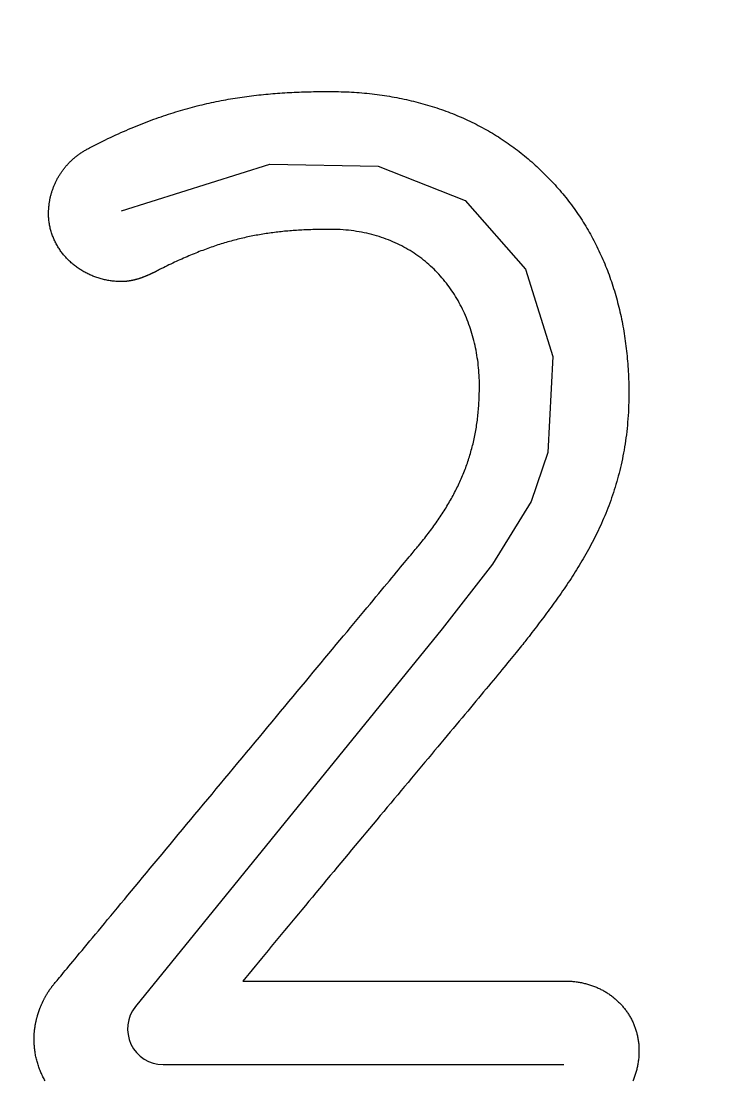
# Model space of a CAD drawing. Extents: x 0.2 to 12, y 0.1 to 9.6.
# Drawn here: x 8.104 to 8.703, y 6.752 to 7.648 of the extents above; entities that cross this region are included whole.
import ezdxf

# ---------------------------------------------------------------- set-up
doc = ezdxf.new("R2010")
doc.units = 0
doc.layers.get('0').update_dxf_attribs({"color": 3, "linetype": 'CONTINUOUS'})
doc.layers.add('ENGRAVE', color=6, linetype='CONTINUOUS')

msp = doc.modelspace()

# ---------------------------------------------------------------- linework, layer by layer
msp.add_lwpolyline([(10.17581, 1.01429, 3.52937), (6.04541, 1.01428, -0.260301)], format="xyb")
msp.add_lwpolyline([(8.12432, 6.7522), (8.12383, 6.75305), (8.12336, 6.75392), (8.12289, 6.75479), (8.12245, 6.75567), (8.122, 6.75656), (8.12158, 6.75746), (8.12117, 6.75836), (8.12076, 6.75926), (8.12038, 6.76019), (8.12, 6.7611), (8.11964, 6.76204), (8.11929, 6.76296), (8.11895, 6.76391), (8.11862, 6.76486), (8.11831, 6.7658), (8.118, 6.76676), (8.11772, 6.76772), (8.11744, 6.76869), (8.11718, 6.76966), (8.11694, 6.77065), (8.1167, 6.77163), (8.11649, 6.77262), (8.11628, 6.77362), (8.11609, 6.77463), (8.11592, 6.77563), (8.11575, 6.77664), (8.1156, 6.77766), (8.11547, 6.77867), (8.11535, 6.77969), (8.11524, 6.78072), (8.11516, 6.78176), (8.11508, 6.78279), (8.11502, 6.78383), (8.11497, 6.78487), (8.11494, 6.78593), (8.11492, 6.78698), (8.11492, 6.78772), (8.11492, 6.78815), (8.11494, 6.78858), (8.11494, 6.78902), (8.11495, 6.78945), (8.11497, 6.78988), (8.11498, 6.7903), (8.11501, 6.79074), (8.11503, 6.79117), (8.11505, 6.7916), (8.11509, 6.79205), (8.11511, 6.79248), (8.11515, 6.79291), (8.11519, 6.79335), (8.11523, 6.79378), (8.11527, 6.79421), (8.11532, 6.79464), (8.11537, 6.79509), (8.11542, 6.79552), (8.11547, 6.79595), (8.11553, 6.79639), (8.11559, 6.79682), (8.11565, 6.79726), (8.11572, 6.7977), (8.11579, 6.79813), (8.11586, 6.79856), (8.11593, 6.79901), (8.116, 6.79944), (8.11608, 6.79987), (8.11616, 6.80031), (8.11625, 6.80074), (8.11634, 6.80117), (8.11642, 6.80162), (8.11652, 6.80205), (8.11661, 6.80248), (8.11671, 6.80292), (8.11681, 6.80335), (8.11691, 6.80378), (8.11702, 6.80421), (8.11712, 6.80465), (8.11723, 6.80508), (8.11735, 6.8055), (8.11746, 6.80593), (8.11758, 6.80637), (8.1177, 6.8068), (8.11783, 6.80722), (8.11794, 6.80765), (8.11807, 6.80808), (8.1182, 6.80851), (8.11833, 6.80893), (8.11847, 6.80936), (8.11861, 6.80978), (8.11875, 6.8102), (8.11889, 6.81063), (8.11903, 6.81105), (8.11918, 6.81147), (8.11932, 6.81189), (8.11948, 6.81231), (8.11963, 6.81273), (8.11979, 6.81315), (8.11994, 6.81356), (8.12011, 6.81398), (8.12027, 6.81439), (8.12043, 6.81481), (8.1206, 6.81522), (8.12077, 6.81563), (8.12095, 6.81604), (8.12112, 6.81645), (8.1213, 6.81686), (8.12148, 6.81727), (8.12165, 6.81767), (8.12184, 6.81808), (8.12203, 6.81848), (8.12221, 6.81889), (8.1224, 6.81928), (8.1226, 6.81968), (8.12279, 6.82008), (8.12299, 6.82048), (8.12318, 6.82086), (8.12338, 6.82126), (8.12359, 6.82165), (8.12379, 6.82205), (8.124, 6.82243), (8.12421, 6.82282), (8.12442, 6.8232), (8.12463, 6.82359), (8.12485, 6.82396), (8.12507, 6.82435), (8.12529, 6.82472), (8.1255, 6.8251), (8.12573, 6.82547), (8.12596, 6.82585), (8.12618, 6.82622), (8.12641, 6.82658), (8.12665, 6.82696), (8.12688, 6.82732), (8.12712, 6.82768), (8.12735, 6.82805), (8.12758, 6.82841), (8.12783, 6.82876), (8.12807, 6.82912), (8.12832, 6.82947), (8.12857, 6.82983), (8.12881, 6.83018), (8.12906, 6.83052), (8.12931, 6.83087), (8.12957, 6.83121), (8.12982, 6.83155), (8.13008, 6.83188), (8.13034, 6.83222), (8.1306, 6.83255), (8.13086, 6.83289), (8.13092, 6.83296), (8.13109, 6.83316), (8.13137, 6.8335), (8.13176, 6.83397), (8.13226, 6.83458), (8.13287, 6.8353), (8.13357, 6.83616), (8.13439, 6.83713), (8.13531, 6.83823), (8.13631, 6.83943), (8.13742, 6.84077), (8.13862, 6.84222), (8.13992, 6.84377), (8.14131, 6.84545), (8.14278, 6.84721), (8.14435, 6.8491), (8.146, 6.85108), (8.14773, 6.85317), (8.14954, 6.85536), (8.15145, 6.85764), (8.15342, 6.86001), (8.15548, 6.86248), (8.15761, 6.86504), (8.15981, 6.86769), (8.16207, 6.87042), (8.16443, 6.87323), (8.16684, 6.87613), (8.16931, 6.87912), (8.17186, 6.88217), (8.17445, 6.8853), (8.17712, 6.8885), (8.17985, 6.89178), (8.18262, 6.89512), (8.18546, 6.89853), (8.18835, 6.902), (8.19129, 6.90554), (8.19429, 6.90914), (8.19732, 6.91279), (8.2004, 6.9165), (8.20353, 6.92027), (8.20671, 6.92407), (8.20992, 6.92794), (8.21317, 6.93185), (8.21646, 6.9358), (8.21978, 6.93979), (8.22314, 6.94383), (8.22653, 6.9479), (8.22995, 6.95202), (8.23339, 6.95616), (8.23686, 6.96034), (8.24036, 6.96454), (8.24388, 6.96877), (8.24743, 6.97303), (8.25098, 6.97732), (8.25456, 6.98161), (8.25816, 6.98594), (8.26176, 6.99027), (8.26537, 6.99462), (8.269, 6.99898), (8.27264, 7.00335), (8.27628, 7.00774), (8.27993, 7.01211), (8.28358, 7.01651), (8.28723, 7.0209), (8.29088, 7.02529), (8.29453, 7.02967), (8.29817, 7.03405), (8.30181, 7.03841), (8.30544, 7.04278), (8.30905, 7.04713), (8.31265, 7.05147), (8.31625, 7.05579), (8.31983, 7.06008), (8.32338, 7.06436), (8.32693, 7.06862), (8.33045, 7.07286), (8.33395, 7.07706), (8.33742, 7.08124), (8.34086, 7.08538), (8.34428, 7.0895), (8.34767, 7.09357), (8.35103, 7.0976), (8.35435, 7.1016), (8.35764, 7.10556), (8.36089, 7.10947), (8.36411, 7.11333), (8.36728, 7.11714), (8.37041, 7.1209), (8.37349, 7.12461), (8.37652, 7.12826), (8.37952, 7.13186), (8.38246, 7.13539), (8.38535, 7.13887), (8.38819, 7.14227), (8.39096, 7.14562), (8.39369, 7.1489), (8.39636, 7.1521), (8.39895, 7.15523), (8.4015, 7.15829), (8.40397, 7.16126), (8.40638, 7.16416), (8.40873, 7.16698), (8.411, 7.16971), (8.4132, 7.17237), (8.41533, 7.17492), (8.41739, 7.17739), (8.41937, 7.17976), (8.42127, 7.18204), (8.42308, 7.18423), (8.42481, 7.18631), (8.42646, 7.1883), (8.42803, 7.19019), (8.4295, 7.19196), (8.43089, 7.19363), (8.43219, 7.19518), (8.43339, 7.19663), (8.4345, 7.19797), (8.43552, 7.19918), (8.43642, 7.20027), (8.43724, 7.20125), (8.43794, 7.20211), (8.43855, 7.20283), (8.43905, 7.20343), (8.43944, 7.2039), (8.43972, 7.20424), (8.43989, 7.20445), (8.43995, 7.20451), (8.44101, 7.20582), (8.44208, 7.20712), (8.44313, 7.20841), (8.44417, 7.20971), (8.44519, 7.211), (8.44621, 7.2123), (8.4472, 7.21359), (8.4482, 7.21487), (8.44918, 7.21616), (8.45014, 7.21745), (8.4511, 7.21873), (8.45204, 7.22002), (8.45297, 7.22131), (8.45388, 7.22258), (8.4548, 7.22387), (8.4557, 7.22515), (8.45658, 7.22643), (8.45745, 7.22771), (8.45831, 7.22899), (8.45916, 7.23027), (8.45999, 7.23155), (8.46082, 7.23283), (8.46163, 7.23411), (8.46244, 7.23538), (8.46323, 7.23667), (8.46401, 7.23795), (8.46478, 7.23923), (8.46554, 7.24051), (8.46627, 7.24179), (8.46701, 7.24307), (8.46774, 7.24436), (8.46845, 7.24564), (8.46915, 7.24693), (8.46983, 7.24822), (8.47051, 7.2495), (8.47118, 7.25079), (8.47183, 7.25209), (8.47248, 7.25338), (8.47311, 7.25468), (8.47373, 7.25597), (8.47435, 7.25727), (8.47494, 7.25857), (8.47553, 7.25988), (8.4761, 7.26118), (8.47668, 7.26249), (8.47723, 7.2638), (8.47778, 7.26511), (8.4783, 7.26643), (8.47883, 7.26776), (8.47933, 7.26908), (8.47984, 7.2704), (8.48033, 7.27172), (8.48081, 7.27306), (8.48127, 7.27439), (8.48173, 7.27574), (8.48218, 7.27707), (8.48261, 7.27843), (8.48303, 7.27977), (8.48345, 7.28113), (8.48385, 7.28249), (8.48425, 7.28384), (8.48462, 7.28521), (8.48499, 7.28658), (8.48536, 7.28795), (8.48571, 7.28933), (8.48605, 7.29072), (8.48638, 7.2921), (8.48669, 7.2935), (8.487, 7.2949), (8.4873, 7.2963), (8.48758, 7.29771), (8.48786, 7.29912), (8.48813, 7.30055), (8.48838, 7.30198), (8.48862, 7.30341), (8.48886, 7.30485), (8.48909, 7.30628), (8.4893, 7.30774), (8.4895, 7.30919), (8.4897, 7.31065), (8.48989, 7.31211), (8.49005, 7.31359), (8.49021, 7.31507), (8.49037, 7.31656), (8.49052, 7.31805), (8.49065, 7.31955), (8.49076, 7.32106), (8.49088, 7.32257), (8.49099, 7.32409), (8.49108, 7.32562), (8.49116, 7.32716), (8.49123, 7.3287), (8.49129, 7.33025), (8.49135, 7.33181), (8.49138, 7.33337), (8.49142, 7.33495), (8.49144, 7.33653), (8.49145, 7.33812), (8.49145, 7.33983), (8.49144, 7.34202), (8.49139, 7.3442), (8.49131, 7.34638), (8.49121, 7.34855), (8.49108, 7.35071), (8.49092, 7.35285), (8.49073, 7.35499), (8.49051, 7.35712), (8.49026, 7.35924), (8.48999, 7.36136), (8.48969, 7.36345), (8.48936, 7.36555), (8.489, 7.36762), (8.48862, 7.36969), (8.4882, 7.37173), (8.48777, 7.37378), (8.4873, 7.37581), (8.48681, 7.37783), (8.48629, 7.37983), (8.48574, 7.38182), (8.48517, 7.3838), (8.48456, 7.38576), (8.48394, 7.38772), (8.48329, 7.38965), (8.4826, 7.39157), (8.48189, 7.39347), (8.48116, 7.39537), (8.4804, 7.39724), (8.47961, 7.3991), (8.47879, 7.40094), (8.47796, 7.40276), (8.4771, 7.40458), (8.47621, 7.40637), (8.47528, 7.40813), (8.47435, 7.4099), (8.47338, 7.41163), (8.47238, 7.41335), (8.47136, 7.41506), (8.47031, 7.41673), (8.46925, 7.41841), (8.46815, 7.42004), (8.46702, 7.42167), (8.46588, 7.42327), (8.46471, 7.42485), (8.46351, 7.42642), (8.4623, 7.42796), (8.46105, 7.42949), (8.45978, 7.43098), (8.45848, 7.43246), (8.45716, 7.43392), (8.45583, 7.43535), (8.45446, 7.43676), (8.45307, 7.43814), (8.45165, 7.43951), (8.4502, 7.44085), (8.44874, 7.44217), (8.44725, 7.44346), (8.44574, 7.44473), (8.44421, 7.44597), (8.44264, 7.44719), (8.44106, 7.44838), (8.43946, 7.44954), (8.43782, 7.45069), (8.43617, 7.4518), (8.4345, 7.45289), (8.43279, 7.45394), (8.43107, 7.45498), (8.42933, 7.45599), (8.42756, 7.45696), (8.42576, 7.45791), (8.42394, 7.45883), (8.42211, 7.45972), (8.42025, 7.46058), (8.41836, 7.46143), (8.41647, 7.46222), (8.41454, 7.46301), (8.41258, 7.46374), (8.41062, 7.46446), (8.40862, 7.46515), (8.4066, 7.46579), (8.40457, 7.46641), (8.40251, 7.46701), (8.40043, 7.46756), (8.39832, 7.46808), (8.3962, 7.46858), (8.39406, 7.46904), (8.39189, 7.46946), (8.3897, 7.46986), (8.38749, 7.47021), (8.38526, 7.47054), (8.38301, 7.47083), (8.38074, 7.47109), (8.37844, 7.47131), (8.37613, 7.47149), (8.3738, 7.47164), (8.37143, 7.47176), (8.36906, 7.47184), (8.36666, 7.47187), (8.36454, 7.47189), (8.36295, 7.47189), (8.36136, 7.47187), (8.35979, 7.47186), (8.35821, 7.47184), (8.35666, 7.47182), (8.3551, 7.47179), (8.35355, 7.47176), (8.35201, 7.47172), (8.35048, 7.47168), (8.34895, 7.47163), (8.34743, 7.47157), (8.34592, 7.47151), (8.34441, 7.47145), (8.3429, 7.47138), (8.3414, 7.4713), (8.33991, 7.47122), (8.33843, 7.47114), (8.33694, 7.47104), (8.33547, 7.47095), (8.33401, 7.47085), (8.33254, 7.47073), (8.33108, 7.47061), (8.32962, 7.47049), (8.32817, 7.47037), (8.32673, 7.47023), (8.32528, 7.47008), (8.32384, 7.46993), (8.32241, 7.46978), (8.32097, 7.46962), (8.31955, 7.46944), (8.31812, 7.46927), (8.3167, 7.46909), (8.31529, 7.4689), (8.31386, 7.4687), (8.31246, 7.46849), (8.31104, 7.46828), (8.30962, 7.46807), (8.30822, 7.46784), (8.30682, 7.4676), (8.30541, 7.46737), (8.30401, 7.46712), (8.3026, 7.46687), (8.30121, 7.4666), (8.29981, 7.46633), (8.29842, 7.46605), (8.29701, 7.46577), (8.29562, 7.46546), (8.29421, 7.46516), (8.29282, 7.46485), (8.29143, 7.46453), (8.29003, 7.4642), (8.28863, 7.46386), (8.28724, 7.46352), (8.28584, 7.46317), (8.28445, 7.46281), (8.28304, 7.46243), (8.28164, 7.46205), (8.28023, 7.46166), (8.27883, 7.46126), (8.27743, 7.46085), (8.27602, 7.46044), (8.27462, 7.46001), (8.2732, 7.45958), (8.27179, 7.45913), (8.27037, 7.45868), (8.26895, 7.45822), (8.26753, 7.45774), (8.2661, 7.45726), (8.26467, 7.45677), (8.26324, 7.45627), (8.26181, 7.45575), (8.26037, 7.45524), (8.25893, 7.4547), (8.25749, 7.45416), (8.25604, 7.45361), (8.25458, 7.45305), (8.25311, 7.45248), (8.25165, 7.45189), (8.25019, 7.45129), (8.24871, 7.4507), (8.24723, 7.45008), (8.24574, 7.44946), (8.24426, 7.44881), (8.24276, 7.44817), (8.24126, 7.44752), (8.23975, 7.44684), (8.23824, 7.44616), (8.23672, 7.44547), (8.23519, 7.44477), (8.23366, 7.44405), (8.23212, 7.44333), (8.23057, 7.44259), (8.22901, 7.44184), (8.22745, 7.44108), (8.22589, 7.44031), (8.22431, 7.43952), (8.22272, 7.43873), (8.22112, 7.43792), (8.22024, 7.43747), (8.21994, 7.43731), (8.21964, 7.43717), (8.21935, 7.43702), (8.21904, 7.43687), (8.21875, 7.43673), (8.21846, 7.43658), (8.21815, 7.43642), (8.21786, 7.43628), (8.21756, 7.43613), (8.21726, 7.43598), (8.21696, 7.43584), (8.21666, 7.43569), (8.21636, 7.43555), (8.21606, 7.43539), (8.21577, 7.43525), (8.21546, 7.4351), (8.21516, 7.43496), (8.21487, 7.43482), (8.21456, 7.43467), (8.21426, 7.43453), (8.21396, 7.43439), (8.21366, 7.43425), (8.21336, 7.43411), (8.21305, 7.43397), (8.21275, 7.43383), (8.21244, 7.43369), (8.21214, 7.43355), (8.21184, 7.43342), (8.21153, 7.43328), (8.21123, 7.43314), (8.21092, 7.43301), (8.21062, 7.43288), (8.21031, 7.43274), (8.21001, 7.43261), (8.20969, 7.43248), (8.20939, 7.43235), (8.20909, 7.43222), (8.20877, 7.43209), (8.20847, 7.43197), (8.20815, 7.43185), (8.20785, 7.43172), (8.20753, 7.4316), (8.20723, 7.43147), (8.20691, 7.43136), (8.20659, 7.43124), (8.20628, 7.43112), (8.20596, 7.43101), (8.20565, 7.4309), (8.20533, 7.43078), (8.20501, 7.43068), (8.2047, 7.43056), (8.20438, 7.43046), (8.20405, 7.43035), (8.20374, 7.43025), (8.20342, 7.43014), (8.2031, 7.43005), (8.20277, 7.42994), (8.20245, 7.42985), (8.20212, 7.42975), (8.2018, 7.42966), (8.20147, 7.42957), (8.20114, 7.42947), (8.20081, 7.42938), (8.20049, 7.4293), (8.20016, 7.42922), (8.19983, 7.42913), (8.19949, 7.42905), (8.19916, 7.42897), (8.19882, 7.4289), (8.1985, 7.42882), (8.19816, 7.42875), (8.19782, 7.42868), (8.19748, 7.42862), (8.19714, 7.42855), (8.1968, 7.42849), (8.19646, 7.42842), (8.19611, 7.42836), (8.19577, 7.42832), (8.19542, 7.42826), (8.19508, 7.42821), (8.19473, 7.42815), (8.19438, 7.42811), (8.19403, 7.42807), (8.19368, 7.42802), (8.19333, 7.42799), (8.19297, 7.42795), (8.19261, 7.42792), (8.19226, 7.42788), (8.1919, 7.42786), (8.19154, 7.42784), (8.19117, 7.42781), (8.19081, 7.42779), (8.19045, 7.42778), (8.19008, 7.42777), (8.18972, 7.42775), (8.18935, 7.42774), (8.18898, 7.42773), (8.18861, 7.42773), (8.1878, 7.42774), (8.18684, 7.42775), (8.18587, 7.42779), (8.18491, 7.42784), (8.18395, 7.42791), (8.18299, 7.42798), (8.18204, 7.42807), (8.18109, 7.42818), (8.18014, 7.42829), (8.17919, 7.42843), (8.17824, 7.42858), (8.17731, 7.42875), (8.17637, 7.42892), (8.17544, 7.42911), (8.1745, 7.42931), (8.17358, 7.42953), (8.17266, 7.42977), (8.17174, 7.43001), (8.17083, 7.43027), (8.16993, 7.43054), (8.16901, 7.43082), (8.16812, 7.43112), (8.16722, 7.43143), (8.16633, 7.43176), (8.16546, 7.43209), (8.16458, 7.43245), (8.16371, 7.4328), (8.16285, 7.43317), (8.16198, 7.43356), (8.16114, 7.43396), (8.16028, 7.43436), (8.15945, 7.4348), (8.15861, 7.43523), (8.15779, 7.43568), (8.15697, 7.43613), (8.15617, 7.4366), (8.15536, 7.43708), (8.15456, 7.43757), (8.15378, 7.43807), (8.153, 7.43859), (8.15222, 7.43911), (8.15146, 7.43965), (8.1507, 7.4402), (8.14995, 7.44076), (8.14922, 7.44134), (8.14849, 7.44191), (8.14778, 7.44251), (8.14706, 7.4431), (8.14636, 7.44371), (8.14567, 7.44433), (8.14499, 7.44496), (8.14433, 7.44561), (8.14366, 7.44626), (8.14302, 7.44693), (8.14237, 7.4476), (8.14174, 7.44828), (8.14112, 7.44897), (8.14051, 7.44967), (8.13993, 7.45038), (8.13934, 7.4511), (8.13877, 7.45182), (8.13821, 7.45256), (8.13766, 7.45331), (8.13712, 7.45407), (8.13659, 7.45483), (8.13608, 7.4556), (8.13557, 7.45638), (8.13509, 7.45717), (8.13462, 7.45796), (8.13415, 7.45877), (8.1337, 7.45959), (8.13327, 7.46041), (8.13285, 7.46124), (8.13244, 7.46208), (8.13204, 7.46292), (8.13167, 7.46378), (8.1313, 7.46463), (8.13095, 7.46551), (8.13061, 7.46638), (8.13029, 7.46727), (8.12998, 7.46815), (8.12969, 7.46906), (8.12941, 7.46996), (8.12915, 7.47087), (8.12891, 7.47178), (8.12867, 7.47271), (8.12846, 7.47364), (8.12826, 7.47458), (8.12807, 7.47553), (8.12791, 7.47647), (8.12776, 7.47742), (8.12763, 7.47839), (8.12751, 7.47935), (8.12742, 7.48033), (8.12734, 7.48131), (8.12727, 7.4823), (8.12723, 7.48328), (8.1272, 7.48429), (8.12719, 7.48528), (8.12719, 7.48599), (8.1272, 7.48665), (8.12722, 7.48733), (8.12724, 7.488), (8.12728, 7.48866), (8.12731, 7.48933), (8.12736, 7.49001), (8.12742, 7.49068), (8.12749, 7.49134), (8.12756, 7.49201), (8.12763, 7.49268), (8.12771, 7.49334), (8.12781, 7.49401), (8.12791, 7.49467), (8.12802, 7.49533), (8.12813, 7.496), (8.12825, 7.49666), (8.12838, 7.49731), (8.12852, 7.49798), (8.12866, 7.49863), (8.12881, 7.49929), (8.12896, 7.49994), (8.12914, 7.5006), (8.1293, 7.50124), (8.12949, 7.5019), (8.12968, 7.50254), (8.12986, 7.5032), (8.13006, 7.50384), (8.13027, 7.50448), (8.13048, 7.50511), (8.13071, 7.50576), (8.13094, 7.50639), (8.13118, 7.50703), (8.13142, 7.50767), (8.13167, 7.50829), (8.13192, 7.50892), (8.13219, 7.50954), (8.13246, 7.51017), (8.13274, 7.51079), (8.13302, 7.5114), (8.13332, 7.51202), (8.13362, 7.51263), (8.13392, 7.51323), (8.13424, 7.51384), (8.13456, 7.51444), (8.13488, 7.51505), (8.13521, 7.51564), (8.13555, 7.51623), (8.1359, 7.51683), (8.13625, 7.51741), (8.13662, 7.518), (8.13698, 7.51857), (8.13735, 7.51914), (8.13774, 7.51972), (8.13813, 7.52029), (8.13852, 7.52085), (8.13892, 7.52141), (8.13933, 7.52197), (8.13974, 7.52252), (8.14016, 7.52307), (8.14059, 7.52362), (8.14103, 7.52416), (8.14146, 7.5247), (8.14192, 7.52523), (8.14236, 7.52575), (8.14283, 7.52628), (8.1433, 7.52679), (8.14376, 7.52731), (8.14424, 7.52782), (8.14474, 7.52833), (8.14523, 7.52883), (8.14572, 7.52932), (8.14623, 7.52981), (8.14674, 7.53029), (8.14726, 7.53077), (8.14779, 7.53125), (8.14832, 7.53172), (8.14885, 7.53219), (8.14939, 7.53264), (8.14995, 7.5331), (8.1505, 7.53355), (8.15107, 7.53399), (8.15164, 7.53443), (8.15221, 7.53486), (8.1528, 7.53529), (8.15338, 7.53571), (8.15398, 7.53612), (8.15458, 7.53653), (8.15518, 7.53693), (8.15579, 7.53732), (8.15641, 7.53771), (8.15704, 7.5381), (8.15768, 7.53847), (8.15831, 7.53885), (8.15895, 7.53921), (8.15961, 7.53957), (8.16026, 7.53992), (8.16092, 7.54026), (8.16174, 7.54068), (8.16399, 7.54186), (8.16625, 7.54302), (8.1685, 7.54417), (8.17074, 7.54529), (8.17298, 7.54639), (8.1752, 7.54748), (8.17741, 7.54856), (8.17961, 7.54961), (8.18181, 7.55064), (8.18401, 7.55166), (8.18619, 7.55266), (8.18836, 7.55365), (8.19054, 7.55461), (8.19271, 7.55555), (8.19486, 7.55649), (8.197, 7.5574), (8.19914, 7.5583), (8.20128, 7.55918), (8.20341, 7.56005), (8.20553, 7.56089), (8.20765, 7.56173), (8.20975, 7.56254), (8.21186, 7.56335), (8.21395, 7.56413), (8.21605, 7.5649), (8.21814, 7.56565), (8.22022, 7.56639), (8.22229, 7.56711), (8.22437, 7.56783), (8.22644, 7.56852), (8.2285, 7.5692), (8.23056, 7.56986), (8.23261, 7.57052), (8.23466, 7.57115), (8.23671, 7.57177), (8.23875, 7.57238), (8.24078, 7.57297), (8.24282, 7.57356), (8.24485, 7.57412), (8.24688, 7.57467), (8.2489, 7.57521), (8.25092, 7.57575), (8.25294, 7.57625), (8.25495, 7.57675), (8.25696, 7.57725), (8.25897, 7.57772), (8.26098, 7.57818), (8.26299, 7.57864), (8.26499, 7.57907), (8.26699, 7.57949), (8.26899, 7.57991), (8.27099, 7.58031), (8.27298, 7.58071), (8.27498, 7.58108), (8.27697, 7.58145), (8.27897, 7.58181), (8.28096, 7.58215), (8.28295, 7.58249), (8.28494, 7.58281), (8.28693, 7.58312), (8.28891, 7.58342), (8.2909, 7.58372), (8.29289, 7.584), (8.29488, 7.58427), (8.29687, 7.58453), (8.29886, 7.58478), (8.30085, 7.58503), (8.30285, 7.58525), (8.30484, 7.58547), (8.30683, 7.58569), (8.30883, 7.58589), (8.31082, 7.58609), (8.31282, 7.58627), (8.31482, 7.58645), (8.31682, 7.58662), (8.31882, 7.58678), (8.32082, 7.58693), (8.32282, 7.58707), (8.32483, 7.5872), (8.32685, 7.58733), (8.32886, 7.58745), (8.33087, 7.58756), (8.33289, 7.58767), (8.33492, 7.58776), (8.33694, 7.58785), (8.33897, 7.58793), (8.341, 7.58801), (8.34304, 7.58808), (8.34507, 7.58814), (8.34711, 7.5882), (8.34916, 7.58824), (8.35122, 7.58828), (8.35326, 7.58831), (8.35532, 7.58835), (8.35739, 7.58837), (8.35947, 7.58838), (8.36154, 7.5884), (8.36361, 7.58841), (8.36574, 7.58841), (8.36797, 7.5884), (8.37019, 7.58837), (8.37241, 7.58832), (8.37462, 7.58827), (8.37682, 7.5882), (8.37902, 7.58811), (8.38122, 7.58801), (8.38339, 7.58789), (8.38558, 7.58776), (8.38774, 7.58761), (8.38992, 7.58745), (8.39207, 7.58727), (8.39423, 7.58708), (8.39637, 7.58687), (8.39851, 7.58666), (8.40065, 7.58642), (8.40277, 7.58617), (8.40489, 7.5859), (8.407, 7.58562), (8.40911, 7.58533), (8.4112, 7.58503), (8.41329, 7.5847), (8.41537, 7.58436), (8.41745, 7.58401), (8.41952, 7.58363), (8.42158, 7.58325), (8.42363, 7.58285), (8.42568, 7.58244), (8.42771, 7.58201), (8.42975, 7.58157), (8.43177, 7.58112), (8.43378, 7.58064), (8.4358, 7.58016), (8.4378, 7.57966), (8.43979, 7.57914), (8.44178, 7.57861), (8.44374, 7.57806), (8.44572, 7.57751), (8.44767, 7.57694), (8.44963, 7.57634), (8.45157, 7.57575), (8.45351, 7.57513), (8.45543, 7.5745), (8.45735, 7.57385), (8.45927, 7.5732), (8.46116, 7.57252), (8.46306, 7.57183), (8.46494, 7.57113), (8.46682, 7.57041), (8.46869, 7.56969), (8.47055, 7.56894), (8.47239, 7.56818), (8.47424, 7.56741), (8.47607, 7.56661), (8.47789, 7.56581), (8.47971, 7.565), (8.48152, 7.56416), (8.48331, 7.56332), (8.4851, 7.56246), (8.48688, 7.56159), (8.48865, 7.5607), (8.49041, 7.5598), (8.49216, 7.55888), (8.4939, 7.55795), (8.49563, 7.557), (8.49735, 7.55604), (8.49907, 7.55507), (8.50077, 7.55409), (8.50246, 7.55308), (8.50415, 7.55208), (8.50582, 7.55105), (8.50748, 7.55001), (8.50913, 7.54894), (8.51078, 7.54788), (8.51241, 7.54679), (8.51403, 7.54569), (8.51565, 7.54458), (8.51725, 7.54346), (8.51884, 7.54231), (8.52043, 7.54116), (8.522, 7.53999), (8.52357, 7.53881), (8.52511, 7.53762), (8.52666, 7.53641), (8.52819, 7.53518), (8.52971, 7.53394), (8.53122, 7.5327), (8.53272, 7.53144), (8.53421, 7.53015), (8.53569, 7.52887), (8.53715, 7.52756), (8.53862, 7.52624), (8.54006, 7.52491), (8.54149, 7.52357), (8.54291, 7.5222), (8.54433, 7.52083), (8.54573, 7.51945), (8.54711, 7.51804), (8.54851, 7.51663), (8.54991, 7.5152), (8.5513, 7.51377), (8.55267, 7.51232), (8.55402, 7.51086), (8.55537, 7.5094), (8.5567, 7.50792), (8.55801, 7.50644), (8.55933, 7.50494), (8.56061, 7.50343), (8.56188, 7.50191), (8.56314, 7.50039), (8.56438, 7.49884), (8.56561, 7.4973), (8.56682, 7.49574), (8.56803, 7.49418), (8.56921, 7.4926), (8.57038, 7.491), (8.57154, 7.48941), (8.57269, 7.4878), (8.57382, 7.48618), (8.57493, 7.48456), (8.57603, 7.48293), (8.57712, 7.48128), (8.5782, 7.47962), (8.57925, 7.47796), (8.58029, 7.47629), (8.58132, 7.4746), (8.58234, 7.47292), (8.58333, 7.47121), (8.58433, 7.4695), (8.5853, 7.46778), (8.58626, 7.46605), (8.58719, 7.46432), (8.58813, 7.46257), (8.58904, 7.46082), (8.58994, 7.45905), (8.59082, 7.45727), (8.5917, 7.45549), (8.59255, 7.4537), (8.5934, 7.4519), (8.59423, 7.45009), (8.59505, 7.44828), (8.59584, 7.44645), (8.59662, 7.44461), (8.5974, 7.44278), (8.59816, 7.44092), (8.59889, 7.43906), (8.59963, 7.4372), (8.60035, 7.43531), (8.60104, 7.43343), (8.60173, 7.43153), (8.60239, 7.42964), (8.60305, 7.42773), (8.60369, 7.42581), (8.60432, 7.42388), (8.60494, 7.42195), (8.60554, 7.42001), (8.60613, 7.41805), (8.6067, 7.4161), (8.60725, 7.41414), (8.6078, 7.41216), (8.60832, 7.41018), (8.60884, 7.40819), (8.60933, 7.4062), (8.60982, 7.40419), (8.61029, 7.40218), (8.61075, 7.40017), (8.61119, 7.39814), (8.61161, 7.39611), (8.61203, 7.39406), (8.61243, 7.39201), (8.61282, 7.38996), (8.61318, 7.38789), (8.61354, 7.38582), (8.61388, 7.38375), (8.61421, 7.38167), (8.61453, 7.37957), (8.61482, 7.37748), (8.6151, 7.37537), (8.61537, 7.37326), (8.61563, 7.37114), (8.61587, 7.36901), (8.61609, 7.36688), (8.61632, 7.36474), (8.61651, 7.3626), (8.61669, 7.36044), (8.61687, 7.35828), (8.61702, 7.35612), (8.61716, 7.35395), (8.61729, 7.35176), (8.6174, 7.34959), (8.6175, 7.34739), (8.61758, 7.34519), (8.61765, 7.34299), (8.61771, 7.34078), (8.61774, 7.33857), (8.61778, 7.33634), (8.61779, 7.33411), (8.61778, 7.33145), (8.61775, 7.32857), (8.6177, 7.32572), (8.6176, 7.32289), (8.6175, 7.32007), (8.61736, 7.31728), (8.61719, 7.31451), (8.61699, 7.31176), (8.61678, 7.30903), (8.61654, 7.30633), (8.61627, 7.30364), (8.61599, 7.30098), (8.61567, 7.29834), (8.61533, 7.29571), (8.61497, 7.29311), (8.61458, 7.29052), (8.61417, 7.28796), (8.61374, 7.28541), (8.61329, 7.28288), (8.61281, 7.28038), (8.61231, 7.2779), (8.61179, 7.27543), (8.61125, 7.27297), (8.61069, 7.27054), (8.6101, 7.26813), (8.60951, 7.26573), (8.60889, 7.26336), (8.60824, 7.26099), (8.60758, 7.25865), (8.6069, 7.25633), (8.60621, 7.25401), (8.60548, 7.25172), (8.60474, 7.24945), (8.604, 7.24719), (8.60322, 7.24494), (8.60244, 7.24272), (8.60163, 7.24051), (8.60081, 7.23831), (8.59998, 7.23612), (8.59913, 7.23396), (8.59826, 7.23181), (8.59739, 7.22967), (8.59648, 7.22756), (8.59557, 7.22545), (8.59465, 7.22336), (8.5937, 7.22127), (8.59275, 7.21921), (8.59178, 7.21717), (8.59081, 7.21512), (8.58982, 7.21309), (8.58881, 7.21109), (8.58779, 7.20909), (8.58676, 7.2071), (8.58572, 7.20514), (8.58467, 7.20317), (8.5836, 7.20123), (8.58254, 7.19929), (8.58145, 7.19737), (8.58036, 7.19545), (8.57926, 7.19356), (8.57815, 7.19166), (8.57703, 7.18979), (8.57589, 7.18792), (8.57476, 7.18607), (8.57361, 7.18422), (8.57246, 7.18238), (8.57129, 7.18056), (8.57014, 7.17874), (8.56895, 7.17693), (8.56777, 7.17514), (8.56659, 7.17335), (8.5654, 7.17157), (8.5642, 7.1698), (8.563, 7.16804), (8.56179, 7.16628), (8.56058, 7.16454), (8.55936, 7.16281), (8.55814, 7.16108), (8.55691, 7.15936), (8.55569, 7.15765), (8.55446, 7.15594), (8.55322, 7.15424), (8.55199, 7.15256), (8.55075, 7.15087), (8.54951, 7.14919), (8.54827, 7.14753), (8.54703, 7.14585), (8.54579, 7.1442), (8.54454, 7.14254), (8.5433, 7.14091), (8.54206, 7.13926), (8.54082, 7.13763), (8.53958, 7.13599), (8.53832, 7.13436), (8.5371, 7.13275), (8.53585, 7.13114), (8.53461, 7.12952), (8.53339, 7.12791), (8.53215, 7.1263), (8.53139, 7.12532), (8.53066, 7.1244), (8.52986, 7.12339), (8.529, 7.1223), (8.52807, 7.12114), (8.52708, 7.1199), (8.52602, 7.11858), (8.52489, 7.1172), (8.52371, 7.11574), (8.52246, 7.11421), (8.52116, 7.1126), (8.51979, 7.11093), (8.51836, 7.10919), (8.51688, 7.10738), (8.51533, 7.10551), (8.51374, 7.10357), (8.51209, 7.10157), (8.51038, 7.09951), (8.50863, 7.09739), (8.50683, 7.09521), (8.50497, 7.09297), (8.50306, 7.09067), (8.50111, 7.08831), (8.49911, 7.0859), (8.49706, 7.08345), (8.49498, 7.08093), (8.49283, 7.07836), (8.49066, 7.07575), (8.48843, 7.07308), (8.48618, 7.07037), (8.48387, 7.0676), (8.48153, 7.06481), (8.47916, 7.06195), (8.47675, 7.05906), (8.4743, 7.05613), (8.47182, 7.05316), (8.46929, 7.05015), (8.46675, 7.04709), (8.46417, 7.04401), (8.46156, 7.04088), (8.45892, 7.03772), (8.45625, 7.03453), (8.45356, 7.03131), (8.45083, 7.02806), (8.44809, 7.02477), (8.44532, 7.02146), (8.44252, 7.01813), (8.4397, 7.01476), (8.43687, 7.01136), (8.43402, 7.00795), (8.43114, 7.00452), (8.42825, 7.00106), (8.42534, 6.99758), (8.42241, 6.99408), (8.41947, 6.99057), (8.41653, 6.98704), (8.41355, 6.98349), (8.41058, 6.97992), (8.40759, 6.97636), (8.40459, 6.97276), (8.40159, 6.96917), (8.39858, 6.96557), (8.39556, 6.96195), (8.39253, 6.95834), (8.38951, 6.95471), (8.38648, 6.95108), (8.38344, 6.94745), (8.38041, 6.94381), (8.37738, 6.94017), (8.37434, 6.93654), (8.37131, 6.9329), (8.36828, 6.92926), (8.36526, 6.92564), (8.36224, 6.92202), (8.35923, 6.91839), (8.35622, 6.91479), (8.35323, 6.91119), (8.35023, 6.9076), (8.34726, 6.90402), (8.34429, 6.90045), (8.34134, 6.89689), (8.33841, 6.89336), (8.33548, 6.88983), (8.33257, 6.88632), (8.32968, 6.88284), (8.3268, 6.87936), (8.32394, 6.87591), (8.32111, 6.87248), (8.31829, 6.86908), (8.31551, 6.86571), (8.31274, 6.86235), (8.30999, 6.85902), (8.30727, 6.85572), (8.30458, 6.85245), (8.30191, 6.84921), (8.29927, 6.846), (8.29666, 6.84282), (8.29407, 6.83968), (8.29154, 6.83656), (8.29158, 6.83656), (8.29173, 6.83656), (8.29198, 6.83656), (8.29232, 6.83656), (8.29276, 6.83656), (8.2933, 6.83656), (8.29392, 6.83656), (8.29464, 6.83656), (8.29544, 6.83656), (8.29633, 6.83656), (8.2973, 6.83656), (8.29837, 6.83656), (8.2995, 6.83656), (8.30073, 6.83656), (8.30203, 6.83656), (8.30341, 6.83656), (8.30486, 6.83656), (8.30639, 6.83656), (8.30799, 6.83656), (8.30966, 6.83656), (8.3114, 6.83656), (8.31322, 6.83656), (8.31509, 6.83656), (8.31703, 6.83656), (8.31903, 6.83656), (8.32109, 6.83656), (8.32322, 6.83656), (8.32541, 6.83656), (8.32764, 6.83656), (8.32993, 6.83656), (8.33229, 6.83656), (8.33469, 6.83656), (8.33713, 6.83656), (8.33963, 6.83656), (8.34217, 6.83656), (8.34477, 6.83656), (8.3474, 6.83656), (8.35007, 6.83656), (8.3528, 6.83656), (8.35555, 6.83656), (8.35834, 6.83656), (8.36117, 6.83656), (8.36404, 6.83656), (8.36693, 6.83656), (8.36987, 6.83656), (8.37282, 6.83656), (8.37581, 6.83656), (8.37882, 6.83656), (8.38186, 6.83656), (8.38491, 6.83656), (8.38799, 6.83656), (8.39109, 6.83656), (8.39421, 6.83656), (8.39735, 6.83656), (8.40051, 6.83656), (8.40367, 6.83656), (8.40685, 6.83656), (8.41003, 6.83656), (8.41323, 6.83656), (8.41643, 6.83656), (8.41964, 6.83656), (8.42286, 6.83656), (8.42607, 6.83656), (8.42928, 6.83656), (8.4325, 6.83656), (8.43571, 6.83656), (8.43892, 6.83656), (8.44213, 6.83656), (8.44532, 6.83656), (8.4485, 6.83656), (8.45169, 6.83656), (8.45484, 6.83656), (8.458, 6.83656), (8.46114, 6.83656), (8.46425, 6.83656), (8.46736, 6.83656), (8.47044, 6.83656), (8.47349, 6.83656), (8.47654, 6.83656), (8.47954, 6.83656), (8.48253, 6.83656), (8.48549, 6.83656), (8.48842, 6.83656), (8.49131, 6.83656), (8.49418, 6.83656), (8.49701, 6.83656), (8.49981, 6.83656), (8.50256, 6.83656), (8.50527, 6.83656), (8.50795, 6.83656), (8.51058, 6.83656), (8.51318, 6.83656), (8.51572, 6.83656), (8.51822, 6.83656), (8.52067, 6.83656), (8.52307, 6.83656), (8.52542, 6.83656), (8.52771, 6.83656), (8.52995, 6.83656), (8.53213, 6.83656), (8.53425, 6.83656), (8.53632, 6.83656), (8.53832, 6.83656), (8.54027, 6.83656), (8.54214, 6.83656), (8.54395, 6.83656), (8.54569, 6.83656), (8.54736, 6.83656), (8.54896, 6.83656), (8.55049, 6.83656), (8.55194, 6.83656), (8.55332, 6.83656), (8.55462, 6.83656), (8.55585, 6.83656), (8.55699, 6.83656), (8.55805, 6.83656), (8.55902, 6.83656), (8.55991, 6.83656), (8.56072, 6.83656), (8.56143, 6.83656), (8.56205, 6.83656), (8.56259, 6.83656), (8.56302, 6.83656), (8.56337, 6.83656), (8.56362, 6.83656), (8.56377, 6.83656), (8.56382, 6.83656), (8.56478, 6.83656), (8.56572, 6.83654), (8.56667, 6.83652), (8.56761, 6.83647), (8.56856, 6.83641), (8.56948, 6.83635), (8.57042, 6.83627), (8.57134, 6.83618), (8.57225, 6.83607), (8.57317, 6.83597), (8.57408, 6.83584), (8.57498, 6.8357), (8.57588, 6.83555), (8.57677, 6.83538), (8.57766, 6.83522), (8.57855, 6.83503), (8.57943, 6.83484), (8.58029, 6.83463), (8.58116, 6.83442), (8.58202, 6.83419), (8.58288, 6.83396), (8.58373, 6.8337), (8.58457, 6.83344), (8.5854, 6.83317), (8.58624, 6.83289), (8.58707, 6.8326), (8.58788, 6.83231), (8.58869, 6.83199), (8.5895, 6.83166), (8.59031, 6.83133), (8.59109, 6.831), (8.59189, 6.83064), (8.59266, 6.83028), (8.59344, 6.82991), (8.5942, 6.82952), (8.59496, 6.82914), (8.59571, 6.82874), (8.59646, 6.82833), (8.5972, 6.82791), (8.59794, 6.82747), (8.59865, 6.82704), (8.59937, 6.82658), (8.60008, 6.82613), (8.60078, 6.82567), (8.60147, 6.82519), (8.60216, 6.82471), (8.60284, 6.82422), (8.6035, 6.82372), (8.60417, 6.82322), (8.60483, 6.82269), (8.60547, 6.82216), (8.60611, 6.82164), (8.60673, 6.82109), (8.60737, 6.82054), (8.60797, 6.81997), (8.60858, 6.81941), (8.60918, 6.81884), (8.60976, 6.81825), (8.61034, 6.81766), (8.61091, 6.81706), (8.61147, 6.81645), (8.61202, 6.81584), (8.61256, 6.81522), (8.6131, 6.81459), (8.61362, 6.81396), (8.61414, 6.81332), (8.61464, 6.81266), (8.61513, 6.81201), (8.61563, 6.81134), (8.61609, 6.81067), (8.61656, 6.80999), (8.61702, 6.8093), (8.61747, 6.80861), (8.61791, 6.80791), (8.61834, 6.80721), (8.61875, 6.8065), (8.61916, 6.80578), (8.61956, 6.80506), (8.61994, 6.80432), (8.62032, 6.80359), (8.62068, 6.80285), (8.62104, 6.8021), (8.62138, 6.80135), (8.62172, 6.80059), (8.62204, 6.79982), (8.62235, 6.79904), (8.62265, 6.79827), (8.62294, 6.79749), (8.62322, 6.79669), (8.62349, 6.79591), (8.62375, 6.7951), (8.62399, 6.7943), (8.62422, 6.79349), (8.62444, 6.79268), (8.62465, 6.79186), (8.62485, 6.79103), (8.62503, 6.79021), (8.62521, 6.78937), (8.62537, 6.78854), (8.62552, 6.78769), (8.62566, 6.78684), (8.62579, 6.786), (8.6259, 6.78513), (8.626, 6.78428), (8.6261, 6.78341), (8.62617, 6.78255), (8.62624, 6.78167), (8.62628, 6.78079), (8.62632, 6.77991), (8.62635, 6.77904), (8.62637, 6.77815), (8.62637, 6.77722), (8.62635, 6.77627), (8.62632, 6.77533), (8.62628, 6.77438), (8.62624, 6.77344), (8.62617, 6.77251), (8.6261, 6.77158), (8.626, 6.77066), (8.6259, 6.76975), (8.62579, 6.76883), (8.62566, 6.76792), (8.62552, 6.76702), (8.62537, 6.76613), (8.62521, 6.76524), (8.62503, 6.76435), (8.62485, 6.76347), (8.62465, 6.76261), (8.62444, 6.76174), (8.62422, 6.76088), (8.62399, 6.76002), (8.62375, 6.75918), (8.62349, 6.75834), (8.62322, 6.7575), (8.62294, 6.75667), (8.62265, 6.75585), (8.62235, 6.75503), (8.62204, 6.75422), (8.62172, 6.75341), (8.62138, 6.75262), (8.62104, 6.75182)])
at = {"layer": 'ENGRAVE'}
msp.add_lwpolyline([(8.18892, 7.48763), (8.31421, 7.5269), (8.40576, 7.52517), (8.47929, 7.49642), (8.5304, 7.43822), (8.55357, 7.36457), (8.54941, 7.2832), (8.53531, 7.24188), (8.50263, 7.18905), (8.46, 7.13426), (8.20068, 6.81495, 0.631454), (8.22396, 6.76604), (8.56292, 6.76604)], format="xyb", dxfattribs=at)

doc.saveas('drawing.dxf')
